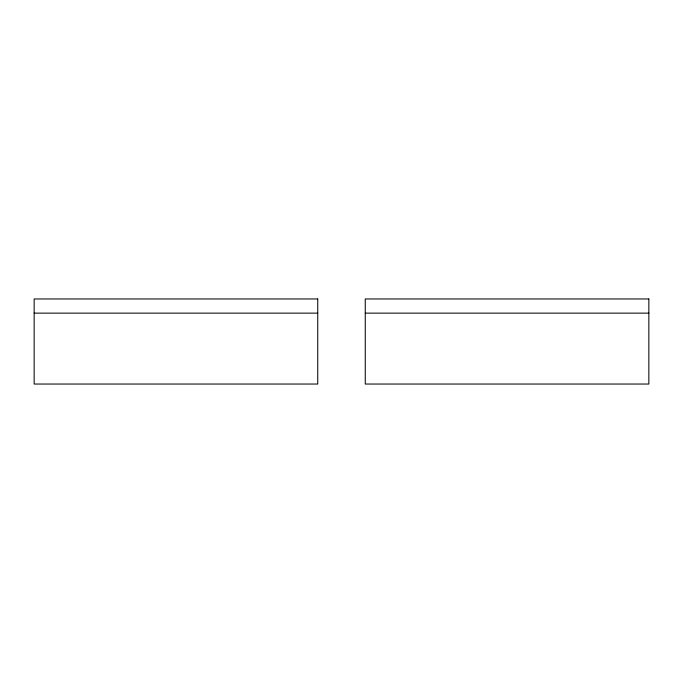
<?xml version="1.0" encoding="UTF-8"?>
<svg xmlns="http://www.w3.org/2000/svg" width="683" height="683" viewBox="0 0 683 683"><rect width="100%" height="100%" fill="white"/><g stroke="black" fill="none" stroke-linecap="round" stroke-linejoin="round"><path stroke-width="1.02" d="M34.15 313.138L317.74 313.138M365.26 313.138L648.85 313.138M317.74 298.958L34.15 298.958L34.15 384.042L317.74 384.042L317.74 298.958M648.85 298.958L365.26 298.958L365.26 384.042L648.85 384.042L648.85 298.958"/></g></svg>
